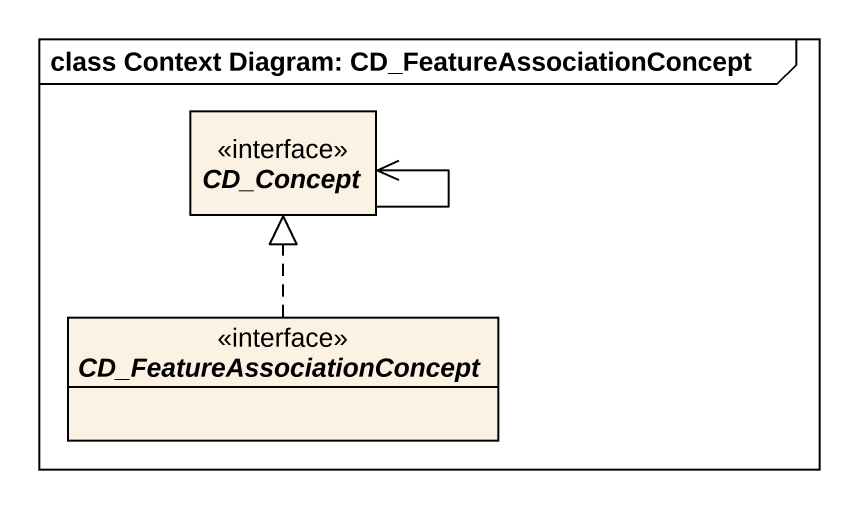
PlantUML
@startuml
mainframe class Context Diagram: CD_FeatureAssociationConcept
hide circle
hide empty members
interface CD_Concept <<interface>>
interface CD_FeatureAssociationConcept <<interface>>
CD_Concept --> CD_Concept
CD_FeatureAssociationConcept .up.|> CD_Concept
@enduml
